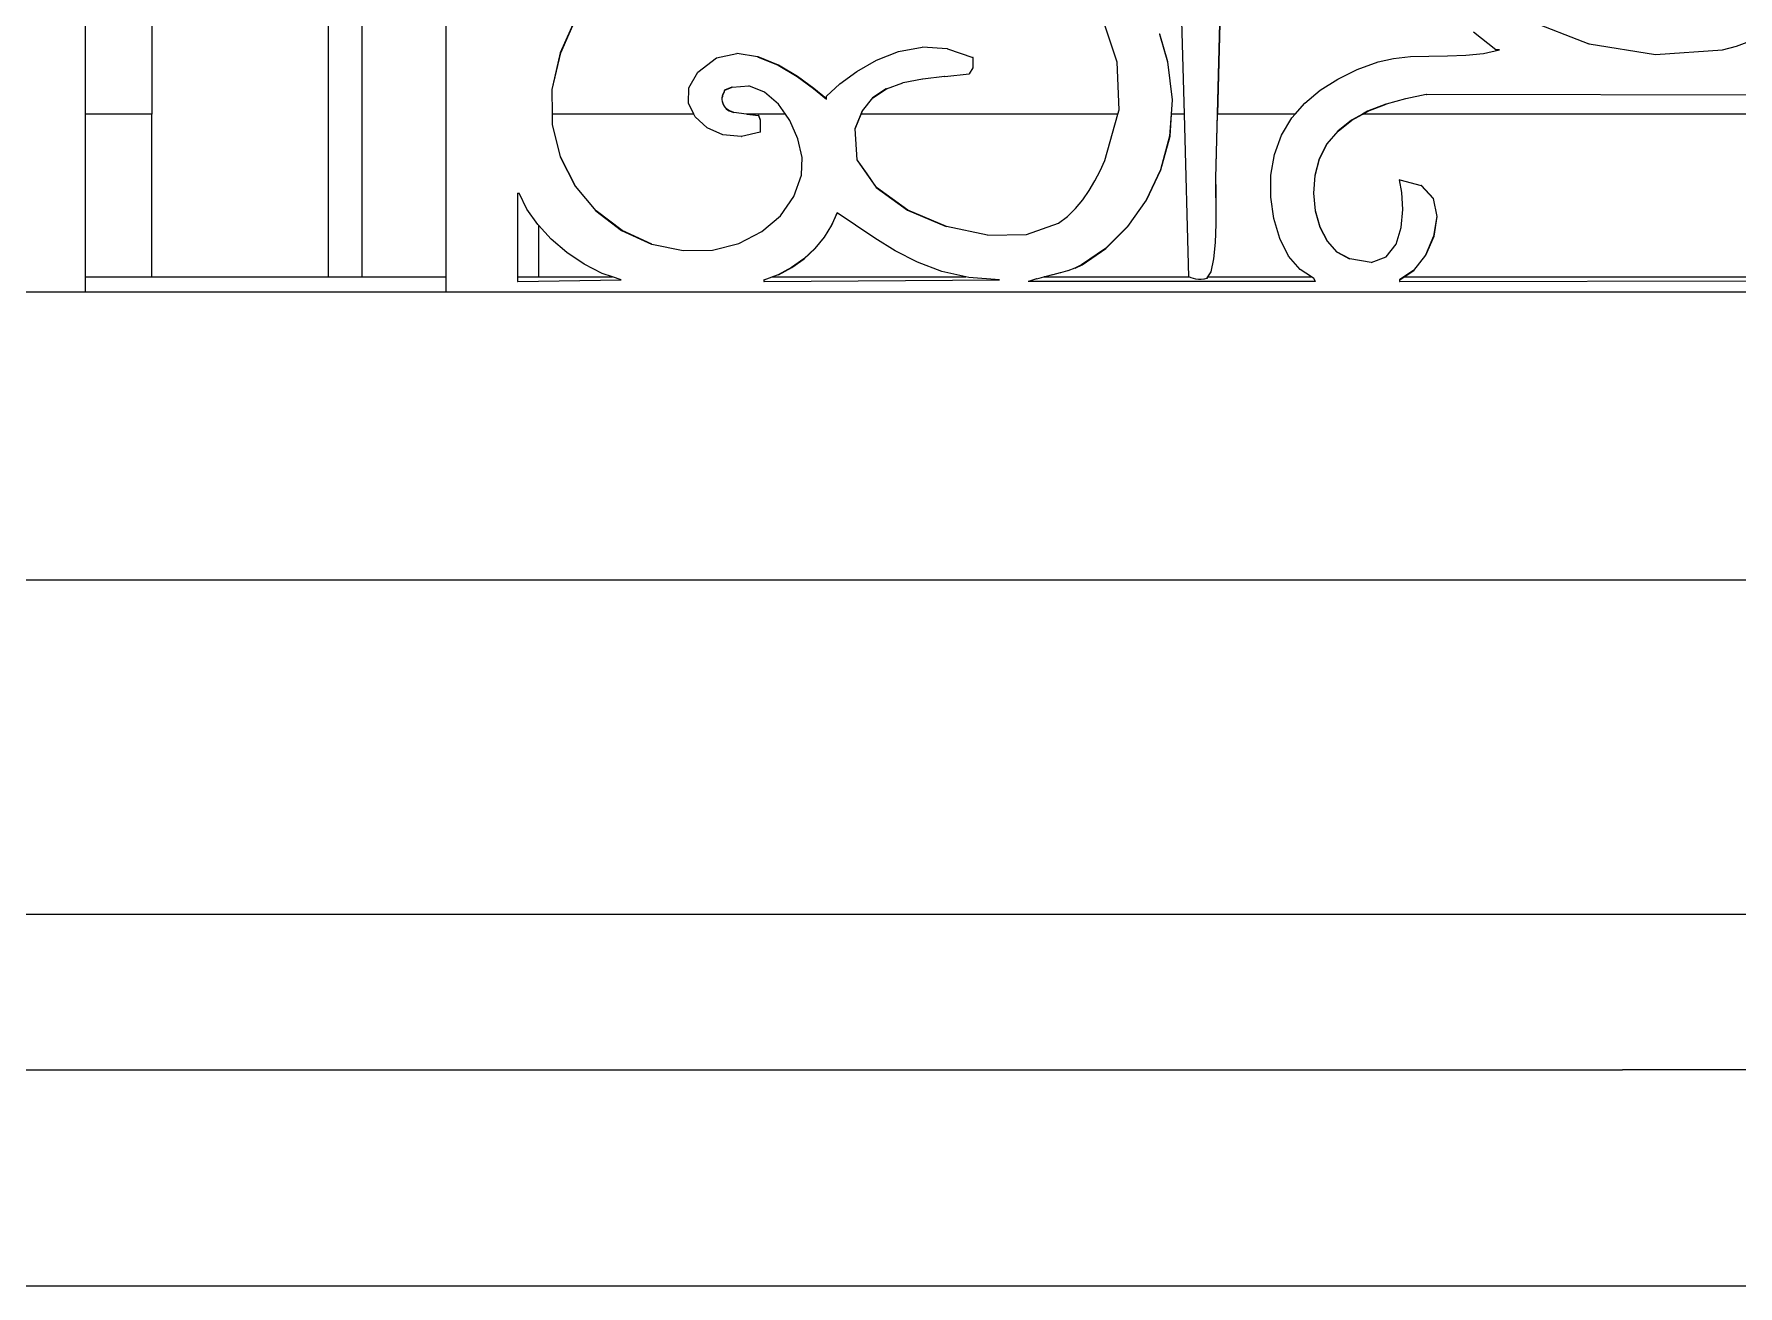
# Model space of a CAD drawing. Header units: inches. Extents: x -343 to 13887, y -13069 to -746.
# Drawn here: x 3430.47 to 3454.14, y -9244.96 to -9227.58 of the extents above; entities that cross this region are included whole.
import ezdxf

# ---------------------------------------------------------------- set-up
doc = ezdxf.new("R2010")
doc.units = ezdxf.units.IN
doc.header["$LTSCALE"] = 17
doc.header["$MEASUREMENT"] = 0
doc.layers.add('OUTLINE', color=1, linetype='Continuous', lineweight=25)

# ---------------------------------------------------------------- blocks, each defined once
blk = doc.blocks.new('fddd')
for p, q in [((-465.309, -3291.653), (-465.309, -3265.045)), ((-464.387, -3265.045), (-464.387, -3291.653)), ((-461.938, -3265.045), (-461.938, -3293.913)), ((-461.466, -3293.913), (-461.466, -3265.045)), ((-460.3, -3293.913), (-460.3, -3265.045)), ((-450.045, -3291.653), (-450.158, -3287.484)), ((-449.513, -3288.666), (-449.612, -3292.544)), ((-449.508, -3288.666), (-449.585, -3291.653)), ((-458.478, -3290.275), (-458.713, -3290.802)), ((-458.708, -3290.802), (-458.473, -3290.275)), ((-450.978, -3290.932), (-451.182, -3290.32)), ((-445.285, -3290.345), (-444.429, -3290.675)), ((-450.391, -3290.539), (-450.389, -3290.544)), ((-450.384, -3290.544), (-450.389, -3290.544)), ((-450.389, -3290.544), (-450.282, -3290.926)), ((-450.384, -3290.544), (-450.387, -3290.537)), ((-450.277, -3290.926), (-450.384, -3290.544)), ((-445.719, -3290.76), (-446.031, -3290.515)), ((-458.713, -3290.802), (-458.83, -3291.309)), ((-458.825, -3291.309), (-458.708, -3290.802)), ((-458.708, -3290.802), (-458.713, -3290.802)), ((-456.544, -3290.873), (-456.262, -3290.812)), ((-456.26, -3290.812), (-456.262, -3290.812)), ((-456.258, -3290.812), (-456.26, -3290.812)), ((-455.972, -3290.855), (-456.258, -3290.812)), ((-454.321, -3290.904), (-454.016, -3290.785)), ((-454.016, -3290.785), (-453.687, -3290.725)), ((-453.687, -3290.725), (-453.683, -3290.726)), ((-453.682, -3290.725), (-453.683, -3290.726)), ((-453.34, -3290.745), (-453.682, -3290.725)), ((-453.336, -3290.745), (-453.34, -3290.745)), ((-453.336, -3290.745), (-452.985, -3290.864)), ((-446.137, -3290.834), (-445.893, -3290.81)), ((-445.893, -3290.81), (-445.669, -3290.76)), ((-445.669, -3290.76), (-445.719, -3290.76)), ((-444.424, -3290.675), (-444.429, -3290.675)), ((-444.424, -3290.675), (-443.502, -3290.825)), ((-443.502, -3290.825), (-442.57, -3290.76)), ((-442.57, -3290.76), (-442.376, -3290.71)), ((-442.376, -3290.71), (-442.192, -3290.641)), ((-456.803, -3291.071), (-456.544, -3290.873)), ((-455.972, -3290.855), (-455.688, -3290.971)), ((-455.967, -3290.855), (-455.972, -3290.855)), ((-455.683, -3290.971), (-455.967, -3290.855)), ((-455.683, -3290.971), (-455.688, -3290.971)), ((-455.688, -3290.971), (-455.425, -3291.129)), ((-455.42, -3291.129), (-455.683, -3290.971)), ((-454.829, -3291.233), (-454.595, -3291.06)), ((-454.595, -3291.06), (-454.321, -3290.904)), ((-452.985, -3291.009), (-453.034, -3291.092)), ((-453.029, -3291.092), (-452.98, -3291.009)), ((-452.98, -3290.864), (-452.985, -3290.864)), ((-452.985, -3290.864), (-452.985, -3291.009)), ((-452.98, -3291.009), (-452.985, -3291.009)), ((-452.98, -3291.009), (-452.98, -3290.864)), ((-450.95, -3291.591), (-450.978, -3290.932)), ((-450.277, -3290.926), (-450.282, -3290.926)), ((-450.282, -3290.926), (-450.214, -3291.455)), ((-450.209, -3291.455), (-450.277, -3290.926)), ((-447.916, -3291.165), (-447.647, -3291.035)), ((-447.647, -3291.035), (-447.356, -3290.926)), ((-447.356, -3290.926), (-447.143, -3290.878)), ((-447.143, -3290.878), (-446.905, -3290.854)), ((-446.905, -3290.854), (-446.652, -3290.846)), ((-446.652, -3290.846), (-446.393, -3290.843)), ((-446.393, -3290.843), (-446.137, -3290.834)), ((-456.932, -3291.501), (-456.926, -3291.289)), ((-456.926, -3291.289), (-456.803, -3291.071)), ((-456.332, -3291.279), (-456.431, -3291.32)), ((-456.427, -3291.32), (-456.328, -3291.279)), ((-456.328, -3291.279), (-456.332, -3291.279)), ((-456.328, -3291.279), (-456.096, -3291.261)), ((-455.876, -3291.348), (-456.096, -3291.261)), ((-455.42, -3291.129), (-455.425, -3291.129)), ((-455.425, -3291.129), (-455.197, -3291.298)), ((-455.192, -3291.298), (-455.42, -3291.129)), ((-455.018, -3291.403), (-454.829, -3291.233)), ((-454.182, -3291.3), (-453.955, -3291.218)), ((-453.95, -3291.218), (-453.955, -3291.218)), ((-453.684, -3291.165), (-453.95, -3291.218)), ((-453.679, -3291.165), (-453.684, -3291.165)), ((-453.376, -3291.128), (-453.679, -3291.165)), ((-453.372, -3291.128), (-453.376, -3291.128)), ((-453.372, -3291.128), (-453.034, -3291.092)), ((-453.029, -3291.092), (-453.034, -3291.092)), ((-448.159, -3291.319), (-447.916, -3291.165)), ((-458.825, -3291.309), (-458.83, -3291.309)), ((-458.83, -3291.309), (-458.827, -3291.653)), ((-458.822, -3291.653), (-458.825, -3291.309)), ((-456.859, -3291.653), (-456.932, -3291.501)), ((-456.469, -3291.426), (-456.471, -3291.45)), ((-456.466, -3291.45), (-456.471, -3291.45)), ((-456.471, -3291.45), (-456.467, -3291.477)), ((-456.463, -3291.401), (-456.469, -3291.426)), ((-456.464, -3291.426), (-456.469, -3291.426)), ((-456.462, -3291.477), (-456.467, -3291.477)), ((-456.467, -3291.477), (-456.456, -3291.507)), ((-456.466, -3291.45), (-456.464, -3291.426)), ((-456.462, -3291.477), (-456.466, -3291.45)), ((-456.464, -3291.426), (-456.458, -3291.401)), ((-456.454, -3291.377), (-456.463, -3291.401)), ((-456.458, -3291.401), (-456.463, -3291.401)), ((-456.451, -3291.507), (-456.462, -3291.477)), ((-456.458, -3291.401), (-456.449, -3291.377)), ((-456.451, -3291.507), (-456.456, -3291.507)), ((-456.456, -3291.507), (-456.44, -3291.536)), ((-456.443, -3291.35), (-456.454, -3291.377)), ((-456.449, -3291.377), (-456.454, -3291.377)), ((-456.435, -3291.536), (-456.451, -3291.507)), ((-456.449, -3291.377), (-456.438, -3291.35)), ((-456.431, -3291.32), (-456.443, -3291.35)), ((-456.438, -3291.35), (-456.443, -3291.35)), ((-456.438, -3291.35), (-456.427, -3291.32)), ((-456.427, -3291.32), (-456.431, -3291.32)), ((-455.683, -3291.515), (-455.876, -3291.348)), ((-455.585, -3291.653), (-455.683, -3291.515)), ((-455.197, -3291.298), (-455.018, -3291.445)), ((-455.192, -3291.298), (-455.197, -3291.298)), ((-455.018, -3291.441), (-455.192, -3291.298)), ((-455.018, -3291.441), (-455.018, -3291.403)), ((-455.018, -3291.445), (-455.018, -3291.441)), ((-454.377, -3291.424), (-454.522, -3291.606)), ((-454.518, -3291.606), (-454.372, -3291.424)), ((-454.187, -3291.3), (-454.377, -3291.424)), ((-454.372, -3291.424), (-454.377, -3291.424)), ((-454.372, -3291.424), (-454.182, -3291.3)), ((-454.182, -3291.3), (-454.187, -3291.3)), ((-450.214, -3291.455), (-450.228, -3291.653)), ((-450.223, -3291.653), (-450.209, -3291.455)), ((-450.209, -3291.455), (-450.214, -3291.455)), ((-448.506, -3291.653), (-448.373, -3291.499)), ((-448.373, -3291.499), (-448.159, -3291.319)), ((-447.249, -3291.514), (-447.501, -3291.613)), ((-447.496, -3291.613), (-447.244, -3291.514)), ((-447.244, -3291.514), (-447.249, -3291.514)), ((-446.976, -3291.438), (-447.244, -3291.514)), ((-446.971, -3291.438), (-446.976, -3291.438)), ((-446.686, -3291.382), (-446.971, -3291.438)), ((-446.686, -3291.382), (-446.681, -3291.382)), ((-436.023, -3291.403), (-446.681, -3291.382)), ((-464.387, -3291.653), (-465.309, -3291.653)), ((-465.309, -3293.913), (-465.309, -3291.653)), ((-464.387, -3293.913), (-464.387, -3291.653)), ((-458.822, -3291.653), (-458.827, -3291.653)), ((-458.827, -3291.653), (-458.826, -3291.795)), ((-456.859, -3291.653), (-458.822, -3291.653)), ((-458.821, -3291.795), (-458.822, -3291.653)), ((-456.841, -3291.691), (-456.859, -3291.653)), ((-456.675, -3291.843), (-456.841, -3291.691)), ((-456.435, -3291.536), (-456.44, -3291.536)), ((-456.44, -3291.536), (-456.425, -3291.559)), ((-456.42, -3291.559), (-456.435, -3291.536)), ((-456.42, -3291.559), (-456.425, -3291.559)), ((-456.425, -3291.559), (-456.409, -3291.577)), ((-456.404, -3291.577), (-456.42, -3291.559)), ((-456.404, -3291.577), (-456.409, -3291.577)), ((-456.409, -3291.577), (-456.391, -3291.592)), ((-456.386, -3291.592), (-456.404, -3291.577)), ((-456.386, -3291.592), (-456.391, -3291.592)), ((-456.391, -3291.592), (-456.369, -3291.605)), ((-456.364, -3291.605), (-456.386, -3291.592)), ((-456.364, -3291.605), (-456.369, -3291.605)), ((-456.369, -3291.605), (-456.342, -3291.617)), ((-456.337, -3291.617), (-456.364, -3291.605)), ((-456.337, -3291.617), (-456.342, -3291.617)), ((-456.342, -3291.617), (-456.308, -3291.631)), ((-456.303, -3291.631), (-456.337, -3291.617)), ((-456.303, -3291.631), (-456.308, -3291.631)), ((-456.128, -3291.653), (-456.303, -3291.631)), ((-456.123, -3291.653), (-456.128, -3291.653)), ((-455.585, -3291.653), (-456.123, -3291.653)), ((-456.123, -3291.653), (-455.96, -3291.673)), ((-455.956, -3291.673), (-455.96, -3291.673)), ((-455.96, -3291.673), (-455.936, -3291.735)), ((-455.931, -3291.735), (-455.956, -3291.673)), ((-455.931, -3291.735), (-455.936, -3291.735)), ((-455.936, -3291.735), (-455.936, -3291.901)), ((-455.931, -3291.901), (-455.931, -3291.735)), ((-455.525, -3291.739), (-455.585, -3291.653)), ((-455.412, -3291.994), (-455.525, -3291.739)), ((-454.54, -3291.653), (-454.621, -3291.859)), ((-454.617, -3291.859), (-454.536, -3291.653)), ((-454.522, -3291.606), (-454.54, -3291.653)), ((-454.536, -3291.653), (-454.54, -3291.653)), ((-454.536, -3291.653), (-454.518, -3291.606)), ((-450.968, -3291.653), (-454.536, -3291.653)), ((-454.518, -3291.606), (-454.522, -3291.606)), ((-451.15, -3292.295), (-450.968, -3291.653)), ((-450.968, -3291.653), (-450.95, -3291.591)), ((-450.228, -3291.653), (-450.25, -3291.958)), ((-450.245, -3291.958), (-450.223, -3291.653)), ((-450.223, -3291.653), (-450.228, -3291.653)), ((-450.045, -3291.653), (-450.223, -3291.653)), ((-449.984, -3293.913), (-450.045, -3291.653)), ((-449.607, -3292.544), (-449.585, -3291.653)), ((-448.506, -3291.653), (-449.585, -3291.653)), ((-448.695, -3291.943), (-448.553, -3291.706)), ((-448.553, -3291.706), (-448.506, -3291.653)), ((-447.725, -3291.737), (-447.916, -3291.887)), ((-447.911, -3291.887), (-447.72, -3291.737)), ((-447.573, -3291.653), (-447.725, -3291.737)), ((-447.72, -3291.737), (-447.725, -3291.737)), ((-447.72, -3291.737), (-447.568, -3291.653)), ((-447.501, -3291.613), (-447.573, -3291.653)), ((-447.568, -3291.653), (-447.573, -3291.653)), ((-447.568, -3291.653), (-447.496, -3291.613)), ((-431.093, -3291.653), (-447.568, -3291.653)), ((-447.496, -3291.613), (-447.501, -3291.613)), ((-458.821, -3291.795), (-458.826, -3291.795)), ((-458.826, -3291.795), (-458.714, -3292.247)), ((-458.709, -3292.247), (-458.821, -3291.795)), ((-456.455, -3291.939), (-456.675, -3291.843)), ((-456.202, -3291.964), (-456.455, -3291.939)), ((-456.2, -3291.964), (-456.202, -3291.964)), ((-456.2, -3291.964), (-456.197, -3291.964)), ((-455.936, -3291.901), (-456.197, -3291.964)), ((-455.931, -3291.901), (-455.936, -3291.901)), ((-455.356, -3292.257), (-455.412, -3291.994)), ((-454.617, -3291.859), (-454.621, -3291.859)), ((-454.621, -3291.859), (-454.593, -3292.287)), ((-454.588, -3292.287), (-454.617, -3291.859)), ((-450.25, -3291.958), (-450.375, -3292.424)), ((-450.371, -3292.424), (-450.245, -3291.958)), ((-450.245, -3291.958), (-450.25, -3291.958)), ((-448.794, -3292.212), (-448.695, -3291.943)), ((-447.916, -3291.887), (-448.067, -3292.066)), ((-448.063, -3292.066), (-447.911, -3291.887)), ((-447.911, -3291.887), (-447.916, -3291.887)), ((-448.844, -3292.502), (-448.794, -3292.212)), ((-448.067, -3292.066), (-448.174, -3292.274)), ((-448.169, -3292.274), (-448.063, -3292.066)), ((-448.063, -3292.066), (-448.067, -3292.066)), ((-458.709, -3292.247), (-458.714, -3292.247)), ((-458.714, -3292.247), (-458.507, -3292.651)), ((-458.502, -3292.651), (-458.709, -3292.247)), ((-455.365, -3292.502), (-455.356, -3292.257)), ((-454.588, -3292.287), (-454.593, -3292.287)), ((-454.593, -3292.287), (-454.456, -3292.485)), ((-454.452, -3292.483), (-454.588, -3292.287)), ((-451.29, -3292.579), (-451.217, -3292.439)), ((-451.217, -3292.439), (-451.15, -3292.295)), ((-450.375, -3292.424), (-450.575, -3292.845)), ((-450.571, -3292.845), (-450.371, -3292.424)), ((-450.371, -3292.424), (-450.375, -3292.424)), ((-448.174, -3292.274), (-448.233, -3292.506)), ((-448.229, -3292.506), (-448.169, -3292.274)), ((-448.169, -3292.274), (-448.174, -3292.274)), ((-458.507, -3292.651), (-458.218, -3292.996)), ((-458.502, -3292.651), (-458.507, -3292.651)), ((-458.213, -3292.996), (-458.502, -3292.651)), ((-455.47, -3292.797), (-455.365, -3292.502)), ((-454.456, -3292.485), (-454.452, -3292.483)), ((-454.456, -3292.485), (-454.327, -3292.669)), ((-454.323, -3292.669), (-454.452, -3292.483)), ((-454.323, -3292.669), (-454.327, -3292.669)), ((-454.327, -3292.669), (-453.892, -3292.985)), ((-453.887, -3292.985), (-454.323, -3292.669)), ((-451.458, -3292.844), (-451.37, -3292.715)), ((-451.37, -3292.715), (-451.29, -3292.579)), ((-449.612, -3292.544), (-449.611, -3292.706)), ((-449.607, -3292.544), (-449.612, -3292.544)), ((-449.606, -3292.706), (-449.611, -3292.706)), ((-449.611, -3292.706), (-449.608, -3292.927)), ((-449.606, -3292.706), (-449.607, -3292.544)), ((-449.604, -3292.927), (-449.606, -3292.706)), ((-448.846, -3292.805), (-448.844, -3292.502)), ((-448.233, -3292.506), (-448.251, -3292.751)), ((-448.246, -3292.751), (-448.229, -3292.506)), ((-448.229, -3292.506), (-448.233, -3292.506)), ((-447.053, -3292.565), (-447.058, -3292.565)), ((-447.024, -3292.742), (-447.058, -3292.565)), ((-447.053, -3292.565), (-447.053, -3292.566)), ((-447.053, -3292.565), (-446.757, -3292.644)), ((-446.757, -3292.644), (-446.591, -3292.826)), ((-446.752, -3292.644), (-446.757, -3292.644)), ((-446.586, -3292.826), (-446.752, -3292.644)), ((-459.308, -3292.751), (-459.303, -3292.751)), ((-459.308, -3292.751), (-459.308, -3293.913)), ((-459.303, -3292.751), (-459.283, -3292.751)), ((-459.303, -3293.913), (-459.303, -3292.751)), ((-459.176, -3292.97), (-459.283, -3292.751)), ((-455.656, -3293.063), (-455.47, -3292.797)), ((-451.558, -3292.964), (-451.458, -3292.844)), ((-450.575, -3292.845), (-450.835, -3293.212)), ((-450.83, -3293.212), (-450.571, -3292.845)), ((-450.571, -3292.845), (-450.575, -3292.845)), ((-449.608, -3292.927), (-449.609, -3293.18)), ((-449.604, -3292.927), (-449.608, -3292.927)), ((-449.604, -3293.18), (-449.604, -3292.927)), ((-448.804, -3293.103), (-448.846, -3292.805)), ((-448.246, -3292.751), (-448.251, -3292.751)), ((-448.251, -3292.751), (-448.227, -3292.994)), ((-448.222, -3292.994), (-448.246, -3292.751)), ((-447.011, -3292.975), (-447.024, -3292.742)), ((-446.591, -3292.826), (-446.54, -3293.073)), ((-446.586, -3292.826), (-446.591, -3292.826)), ((-446.536, -3293.073), (-446.586, -3292.826)), ((-459.025, -3293.185), (-459.176, -3292.97)), ((-459.017, -3293.194), (-459.025, -3293.185)), ((-458.213, -3292.996), (-458.218, -3292.996)), ((-458.218, -3292.996), (-457.861, -3293.269)), ((-457.856, -3293.269), (-458.213, -3292.996)), ((-455.914, -3293.284), (-455.656, -3293.063)), ((-454.869, -3293.021), (-454.945, -3293.194)), ((-454.94, -3293.194), (-454.866, -3293.023)), ((-454.866, -3293.023), (-454.869, -3293.021)), ((-454.611, -3293.195), (-454.866, -3293.023)), ((-453.887, -3292.985), (-453.892, -3292.985)), ((-453.892, -3292.985), (-453.353, -3293.213)), ((-453.348, -3293.213), (-453.887, -3292.985)), ((-452.237, -3293.325), (-451.794, -3293.166)), ((-451.794, -3293.166), (-451.669, -3293.072)), ((-451.669, -3293.072), (-451.558, -3292.964)), ((-449.609, -3293.18), (-449.618, -3293.435)), ((-449.613, -3293.435), (-449.604, -3293.18)), ((-449.604, -3293.18), (-449.609, -3293.18)), ((-448.72, -3293.381), (-448.804, -3293.103)), ((-448.222, -3292.994), (-448.227, -3292.994)), ((-448.227, -3292.994), (-448.164, -3293.221)), ((-448.159, -3293.221), (-448.222, -3292.994)), ((-447.034, -3293.226), (-447.011, -3292.975)), ((-446.54, -3293.073), (-446.583, -3293.347)), ((-446.578, -3293.347), (-446.536, -3293.073)), ((-446.536, -3293.073), (-446.54, -3293.073)), ((-459.017, -3293.194), (-459.017, -3293.913)), ((-458.838, -3293.388), (-459.017, -3293.194)), ((-458.621, -3293.574), (-458.838, -3293.388)), ((-457.856, -3293.269), (-457.861, -3293.269)), ((-457.861, -3293.269), (-457.448, -3293.456)), ((-457.443, -3293.456), (-457.856, -3293.269)), ((-456.232, -3293.448), (-455.914, -3293.284)), ((-455.049, -3293.361), (-455.179, -3293.519)), ((-455.174, -3293.519), (-455.044, -3293.361)), ((-454.945, -3293.194), (-455.049, -3293.361)), ((-455.044, -3293.361), (-455.049, -3293.361)), ((-455.044, -3293.361), (-454.94, -3293.194)), ((-454.94, -3293.194), (-454.945, -3293.194)), ((-454.343, -3293.376), (-454.611, -3293.195)), ((-454.06, -3293.551), (-454.343, -3293.376)), ((-453.348, -3293.213), (-453.353, -3293.213)), ((-452.779, -3293.334), (-453.348, -3293.213)), ((-452.779, -3293.334), (-452.237, -3293.325)), ((-450.835, -3293.212), (-451.139, -3293.516)), ((-451.134, -3293.516), (-450.83, -3293.212)), ((-450.83, -3293.212), (-450.835, -3293.212)), ((-448.597, -3293.623), (-448.72, -3293.381)), ((-448.159, -3293.221), (-448.164, -3293.221)), ((-448.164, -3293.221), (-448.063, -3293.418)), ((-448.058, -3293.418), (-448.159, -3293.221)), ((-448.058, -3293.418), (-448.063, -3293.418)), ((-448.063, -3293.418), (-447.925, -3293.571)), ((-447.921, -3293.571), (-448.058, -3293.418)), ((-447.106, -3293.458), (-447.034, -3293.226)), ((-446.583, -3293.347), (-446.698, -3293.61)), ((-446.693, -3293.61), (-446.578, -3293.347)), ((-446.578, -3293.347), (-446.583, -3293.347)), ((-458.383, -3293.735), (-458.621, -3293.574)), ((-457.443, -3293.456), (-457.448, -3293.456)), ((-457.443, -3293.456), (-457.009, -3293.548)), ((-457.009, -3293.548), (-456.601, -3293.54)), ((-456.601, -3293.54), (-456.232, -3293.448)), ((-455.331, -3293.661), (-455.502, -3293.784)), ((-455.497, -3293.784), (-455.327, -3293.661)), ((-455.179, -3293.519), (-455.331, -3293.661)), ((-455.327, -3293.661), (-455.331, -3293.661)), ((-455.327, -3293.661), (-455.174, -3293.519)), ((-455.174, -3293.519), (-455.179, -3293.519)), ((-453.753, -3293.709), (-454.06, -3293.551)), ((-451.139, -3293.516), (-451.472, -3293.747)), ((-451.467, -3293.747), (-451.134, -3293.516)), ((-451.134, -3293.516), (-451.139, -3293.516)), ((-449.618, -3293.435), (-449.639, -3293.664)), ((-449.634, -3293.664), (-449.613, -3293.435)), ((-449.613, -3293.435), (-449.618, -3293.435)), ((-448.439, -3293.812), (-448.597, -3293.623)), ((-447.921, -3293.571), (-447.925, -3293.571)), ((-447.925, -3293.571), (-447.752, -3293.664)), ((-447.748, -3293.664), (-447.921, -3293.571)), ((-447.452, -3293.714), (-447.241, -3293.633)), ((-447.241, -3293.633), (-447.106, -3293.458)), ((-446.698, -3293.61), (-446.863, -3293.825)), ((-446.859, -3293.825), (-446.693, -3293.61)), ((-446.693, -3293.61), (-446.698, -3293.61)), ((-458.13, -3293.864), (-458.383, -3293.735)), ((-457.989, -3293.913), (-458.13, -3293.864)), ((-455.688, -3293.884), (-455.765, -3293.913)), ((-455.502, -3293.784), (-455.688, -3293.884)), ((-455.683, -3293.884), (-455.688, -3293.884)), ((-455.683, -3293.884), (-455.497, -3293.784)), ((-455.497, -3293.784), (-455.502, -3293.784)), ((-453.415, -3293.836), (-453.753, -3293.709)), ((-453.079, -3293.913), (-453.415, -3293.836)), ((-451.878, -3293.884), (-451.983, -3293.91)), ((-451.873, -3293.884), (-451.878, -3293.884)), ((-451.772, -3293.858), (-451.873, -3293.884)), ((-451.767, -3293.858), (-451.772, -3293.858)), ((-451.669, -3293.829), (-451.767, -3293.858)), ((-451.664, -3293.829), (-451.669, -3293.829)), ((-451.569, -3293.793), (-451.664, -3293.829)), ((-451.472, -3293.747), (-451.569, -3293.793)), ((-451.564, -3293.793), (-451.569, -3293.793)), ((-451.564, -3293.793), (-451.467, -3293.747)), ((-451.467, -3293.747), (-451.472, -3293.747)), ((-449.677, -3293.84), (-449.723, -3293.913)), ((-449.718, -3293.913), (-449.672, -3293.84)), ((-449.639, -3293.664), (-449.677, -3293.84)), ((-449.672, -3293.84), (-449.677, -3293.84)), ((-449.672, -3293.84), (-449.634, -3293.664)), ((-449.634, -3293.664), (-449.639, -3293.664)), ((-448.281, -3293.913), (-448.439, -3293.812)), ((-447.748, -3293.664), (-447.752, -3293.664)), ((-447.452, -3293.714), (-447.748, -3293.664)), ((-446.863, -3293.825), (-446.996, -3293.913)), ((-446.991, -3293.913), (-446.859, -3293.825)), ((-446.859, -3293.825), (-446.863, -3293.825)), ((-465.309, -3294.125), (-499.529, -3294.125)), ((-465.309, -3293.913), (-464.387, -3293.913)), ((-465.309, -3294.125), (-465.309, -3293.913)), ((-460.3, -3294.125), (-465.309, -3294.125)), ((-464.387, -3293.913), (-461.938, -3293.913)), ((-461.938, -3293.913), (-461.466, -3293.913)), ((-461.466, -3293.913), (-460.3, -3293.913)), ((-460.3, -3294.125), (-460.3, -3293.913)), ((-426.08, -3294.125), (-460.3, -3294.125)), ((-459.308, -3293.913), (-459.303, -3293.913)), ((-459.308, -3293.913), (-459.308, -3293.975)), ((-459.308, -3293.975), (-459.303, -3293.975)), ((-459.303, -3293.975), (-459.303, -3293.913)), ((-459.303, -3293.913), (-459.017, -3293.913)), ((-459.303, -3293.975), (-457.87, -3293.954)), ((-459.017, -3293.913), (-457.989, -3293.913)), ((-457.87, -3293.954), (-457.989, -3293.913)), ((-455.881, -3293.954), (-455.886, -3293.954)), ((-455.886, -3293.954), (-455.886, -3293.975)), ((-455.886, -3293.975), (-455.881, -3293.975)), ((-455.881, -3293.954), (-455.77, -3293.913)), ((-455.881, -3293.975), (-455.881, -3293.954)), ((-455.881, -3293.975), (-452.613, -3293.954)), ((-455.77, -3293.913), (-455.765, -3293.913)), ((-455.765, -3293.913), (-453.079, -3293.913)), ((-453.037, -3293.922), (-453.079, -3293.913)), ((-452.613, -3293.954), (-453.037, -3293.922)), ((-452.211, -3293.975), (-452.216, -3293.975)), ((-452.1, -3293.939), (-452.211, -3293.975)), ((-448.224, -3293.975), (-452.211, -3293.975)), ((-452.096, -3293.939), (-452.1, -3293.939)), ((-452.096, -3293.939), (-451.999, -3293.913)), ((-451.999, -3293.913), (-451.995, -3293.913)), ((-451.988, -3293.91), (-451.995, -3293.913)), ((-451.995, -3293.913), (-449.984, -3293.913)), ((-451.983, -3293.91), (-451.988, -3293.91)), ((-449.953, -3293.925), (-449.984, -3293.913)), ((-449.92, -3293.936), (-449.953, -3293.925)), ((-449.886, -3293.945), (-449.92, -3293.936)), ((-449.851, -3293.95), (-449.886, -3293.945)), ((-449.815, -3293.95), (-449.851, -3293.95)), ((-449.81, -3293.95), (-449.815, -3293.95)), ((-449.776, -3293.945), (-449.81, -3293.95)), ((-449.772, -3293.945), (-449.776, -3293.945)), ((-449.736, -3293.933), (-449.772, -3293.945)), ((-449.723, -3293.913), (-449.736, -3293.933)), ((-449.731, -3293.933), (-449.736, -3293.933)), ((-449.731, -3293.933), (-449.718, -3293.913)), ((-449.723, -3293.913), (-449.718, -3293.913)), ((-449.718, -3293.913), (-448.281, -3293.913)), ((-448.248, -3293.933), (-448.281, -3293.913)), ((-448.224, -3293.975), (-448.248, -3293.933)), ((-446.996, -3293.913), (-447.058, -3293.954)), ((-447.053, -3293.954), (-447.058, -3293.954)), ((-447.058, -3293.954), (-447.058, -3293.975)), ((-447.058, -3293.975), (-447.053, -3293.975)), ((-447.053, -3293.954), (-446.991, -3293.913)), ((-447.053, -3293.975), (-447.053, -3293.954)), ((-447.053, -3293.975), (-428.807, -3293.954)), ((-446.996, -3293.913), (-446.991, -3293.913)), ((-446.991, -3293.913), (-430.42, -3293.913)), ((-399.033, -3298.125), (-539.917, -3298.125)), ((-538.089, -3302.76), (-443.96, -3302.76)), ((-443.96, -3302.76), (-400.953, -3302.76)), ((-537.997, -3304.923), (-443.96, -3304.923)), ((-400.953, -3304.923), (-443.96, -3304.923)), ((-535.252, -3307.923), (-405.5, -3307.923))]:
    blk.add_line(p, q)

msp = doc.modelspace()

# ---------------------------------------------------------------- block references
at = {"layer": 'OUTLINE'}
msp.add_blockref('fddd', (3896.495, -5937.038), dxfattribs=at)

doc.saveas('drawing.dxf')
